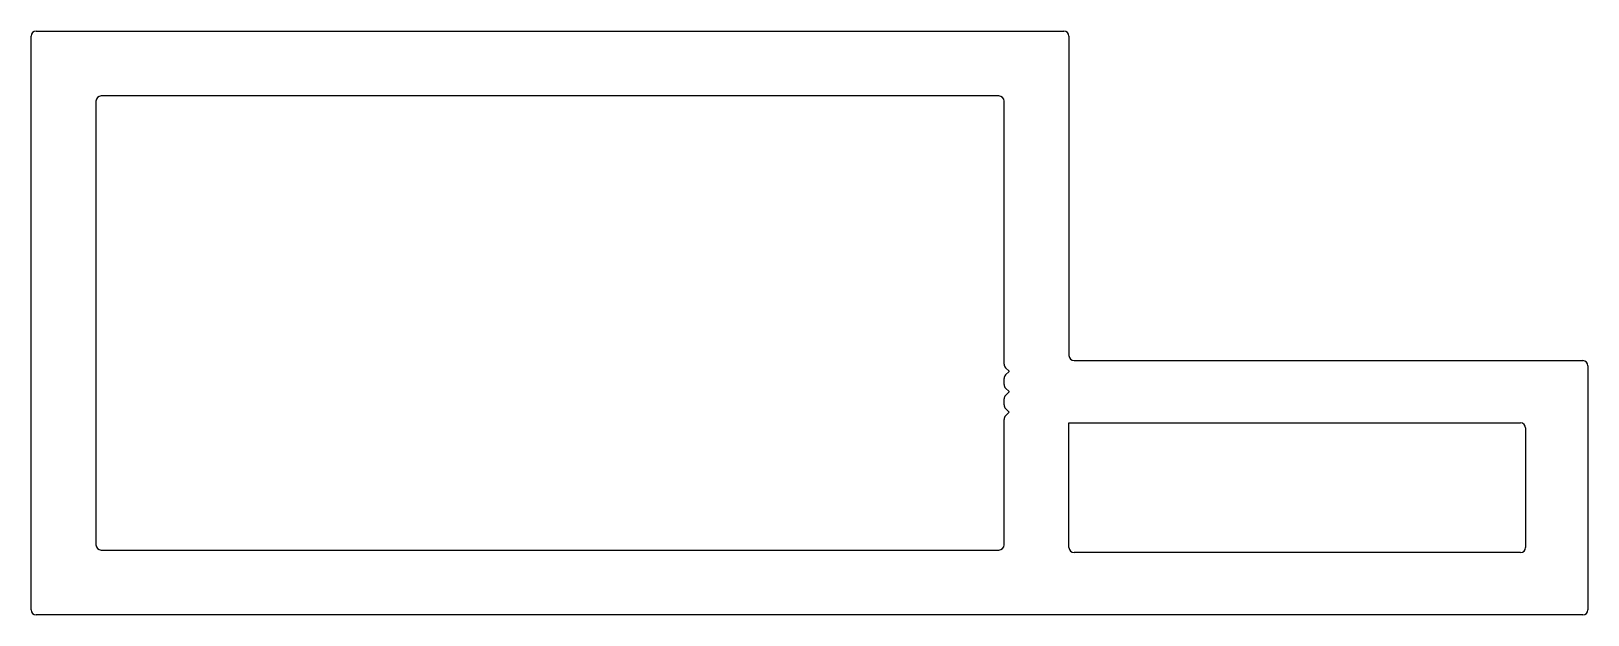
# Model space of a CAD drawing. Extents: x -29 to 47.2, y 0.1 to 28.6.
import ezdxf

# ---------------------------------------------------------------- set-up
doc = ezdxf.new("R2010")
doc.units = 0
doc.layers.get('0').update_dxf_attribs({"linetype": 'CONTINUOUS'})
doc.layers.add('1', color=7, linetype='CONTINUOUS')

msp = doc.modelspace()

# ---------------------------------------------------------------- linework, layer by layer
at = {"color": 7}
for p, q in [((-29.022, 0.302), (-29.022, 28.377)), ((-28.772, 28.627), (21.528, 28.627)), ((21.778, 28.377), (21.778, 12.748)), ((22.028, 12.498), (46.928, 12.498)), ((47.178, 12.248), (47.178, 0.302)), ((21.778, 9.45), (43.88, 9.45)), ((21.778, 3.35), (21.778, 9.45)), ((44.13, 9.2), (44.13, 3.35)), ((43.88, 3.1), (22.028, 3.1)), ((46.928, 0.052), (-28.772, 0.052))]:
    msp.add_line(p, q, dxfattribs=at)
for centre, start, end in [((-28.772, 28.377), 90, 180), ((21.528, 28.377), 0, 90), ((22.028, 12.748), 180, 270), ((46.928, 12.248), 0, 90), ((43.88, 9.2), 0, 90), ((22.028, 3.35), 180, 270), ((43.88, 3.35), 270, 0), ((-28.772, 0.302), 180, 270), ((46.928, 0.302), 270, 0)]:
    msp.add_arc(centre, 0.25, start, end, dxfattribs=at)
at = {"layer": '1', "color": 7, "linetype": 'CONTINUOUS'}
for p, q in [((-25.847, 25.202, -0.168), (-25.847, 3.477, -0.168)), ((18.353, 25.452, -0.168), (-25.597, 25.452, -0.168)), ((18.603, 12.327, -0.168), (18.603, 25.202, -0.168)), ((18.603, 11.327, -0.168), (18.603, 11.62, -0.168)), ((18.848, 11.98, -0.168), (18.677, 12.151, -0.168)), ((18.677, 11.797, -0.168), (18.848, 11.968, -0.168)), ((18.848, 10.98, -0.168), (18.677, 11.151, -0.168)), ((18.677, 10.797, -0.168), (18.848, 10.968, -0.168)), ((18.603, 10.328, -0.168), (18.603, 10.62, -0.168)), ((18.848, 9.98, -0.168), (18.677, 10.151, -0.168)), ((18.677, 9.797, -0.168), (18.848, 9.968, -0.168)), ((18.603, 3.477, -0.168), (18.603, 9.621, -0.168)), ((-25.597, 3.227, -0.168), (18.353, 3.227, -0.168))]:
    msp.add_line(p, q, dxfattribs=at)
for centre, radius, start, end in [((-25.597, 25.202, -0.168), 0.25, 90, 180), ((18.353, 25.202, -0.168), 0.25, 360, 90), ((18.853, 12.327, -0.168), 0.25, 180, 225), ((18.853, 11.62, -0.168), 0.25, 135, 180), ((18.842, 11.974, -0.168), 0.008, 315, 45), ((18.853, 11.327, -0.168), 0.25, 180, 225), ((18.853, 10.62, -0.168), 0.25, 135, 180), ((18.842, 10.974, -0.168), 0.008, 315, 45), ((18.853, 10.328, -0.168), 0.25, 180, 225), ((18.842, 9.974, -0.168), 0.008, 315, 45), ((18.853, 9.621, -0.168), 0.25, 135, 180), ((-25.597, 3.477, -0.168), 0.25, 180, 270), ((18.353, 3.477, -0.168), 0.25, 270, 0)]:
    msp.add_arc(centre, radius, start, end, dxfattribs=at)

doc.saveas('drawing.dxf')
